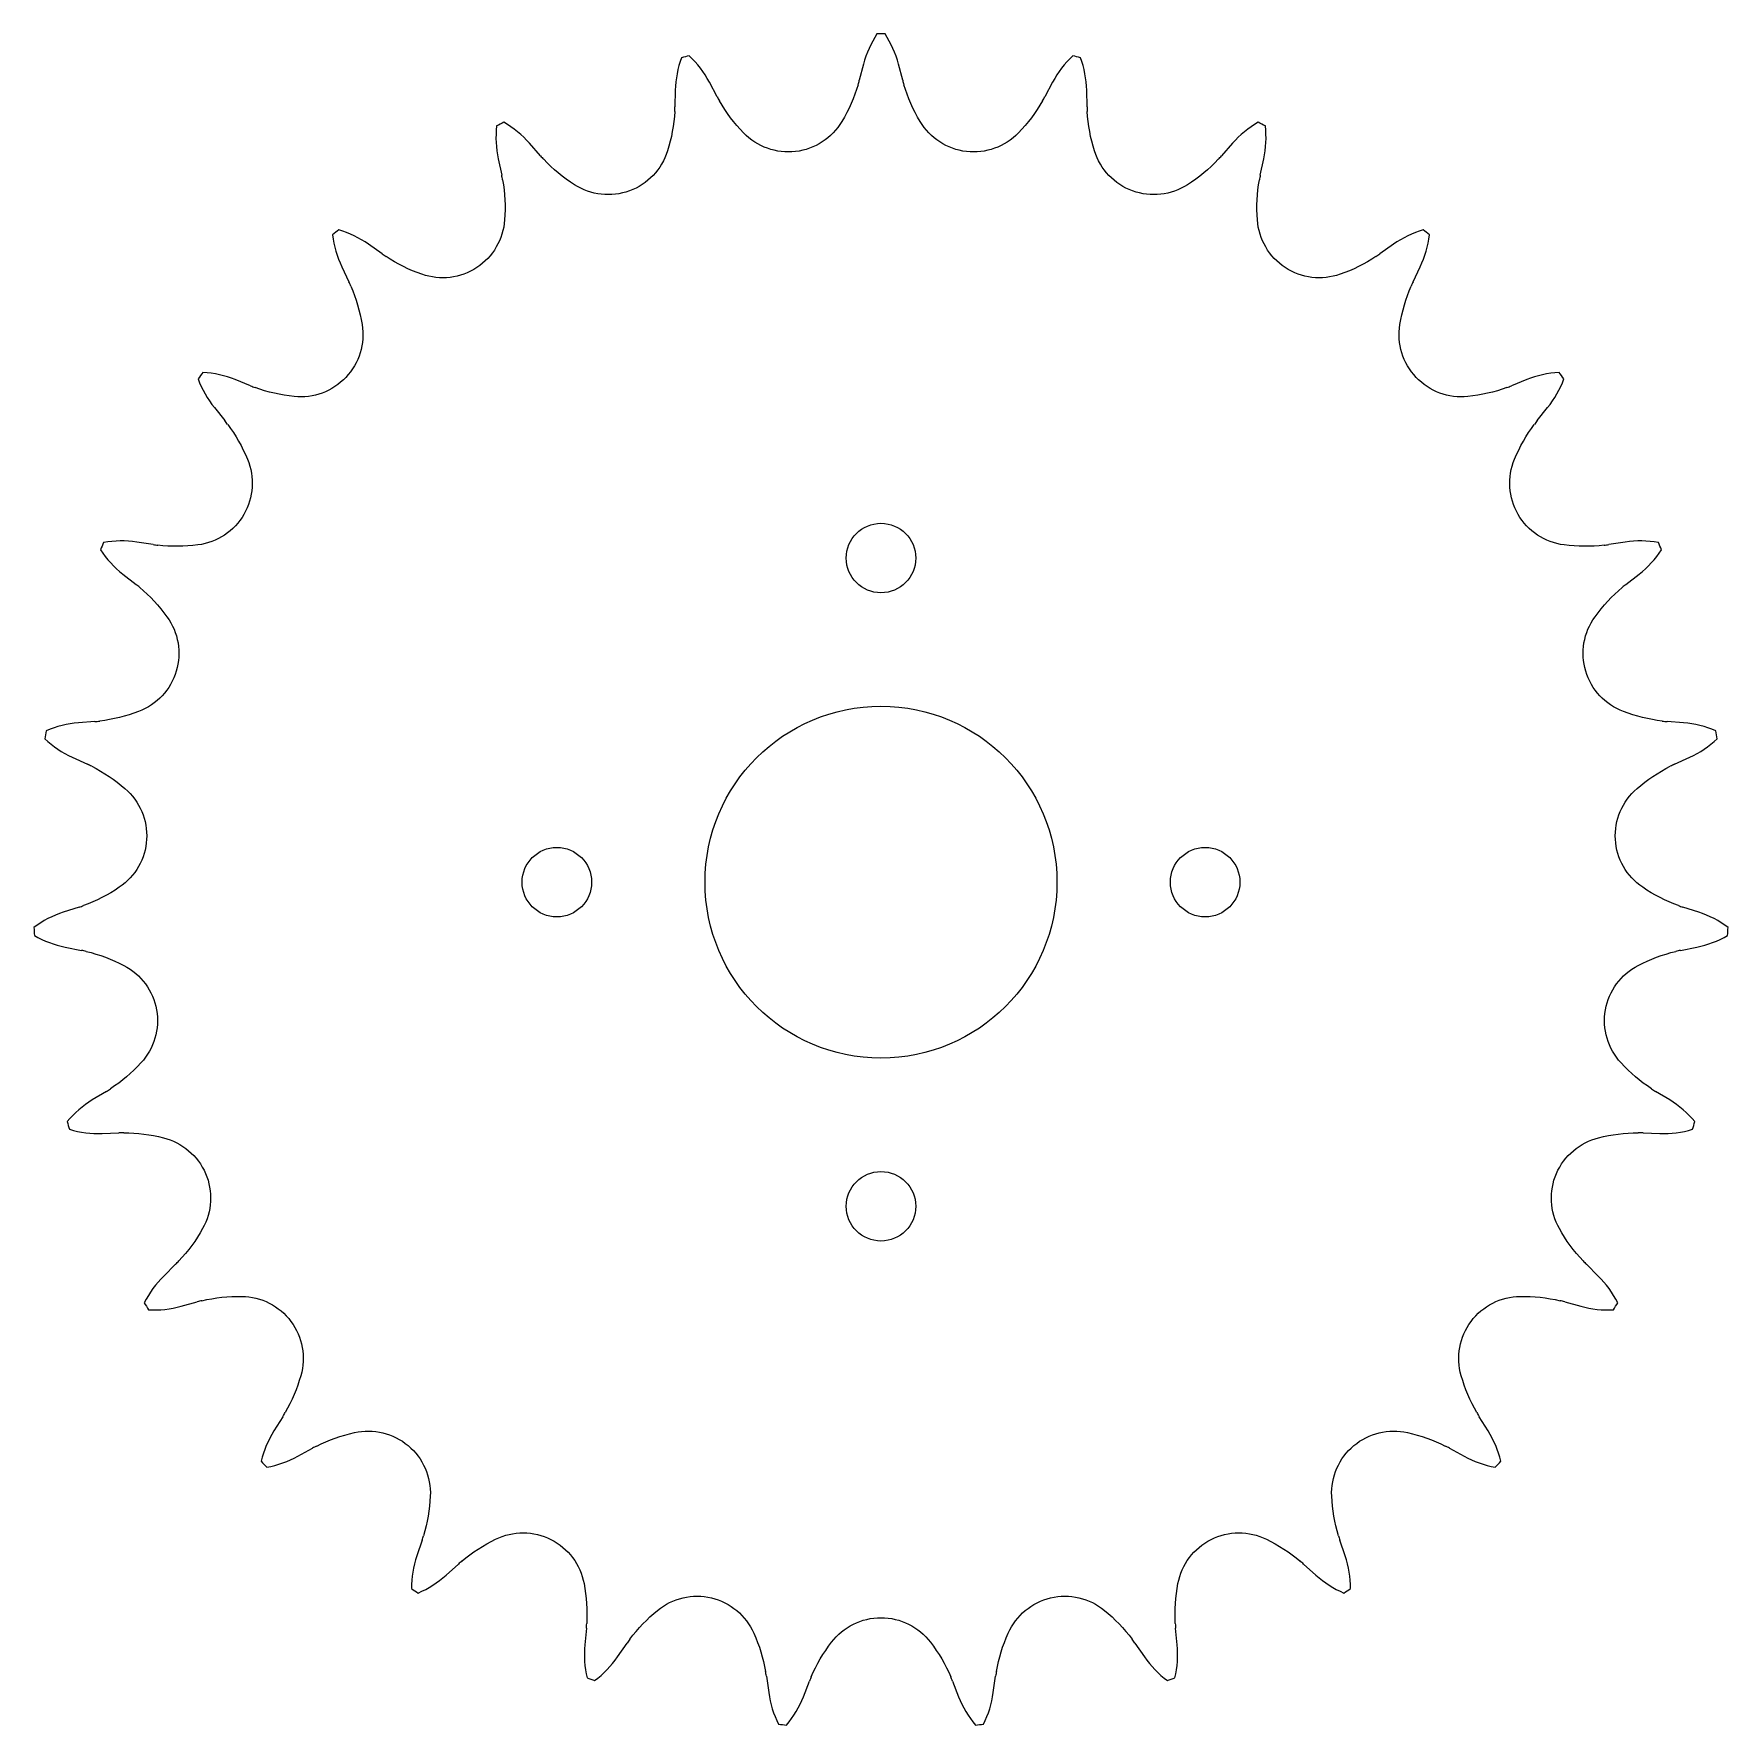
# Model space of a CAD drawing. Header units: inches. Extents: x -2.29 to 2.29, y -0.12 to 4.44.
import ezdxf

# ---------------------------------------------------------------- set-up
doc = ezdxf.new("R2010")
doc.units = ezdxf.units.IN
doc.header["$MEASUREMENT"] = 0

msp = doc.modelspace()

# ---------------------------------------------------------------- linework, layer by layer
for points in [[(0.0585, 4.3184), (0.0472, 4.3618, 0.081675), (0.0109, 4.4434, 0.002379), (-0.0109, 4.4434, 0.081675), (-0.0472, 4.3618), (-0.0585, 4.3184)], [(-0.4423, 4.2735), (-0.4634, 4.3132, 0.081675), (-0.5175, 4.3842, 0.002379), (-0.5387, 4.3792, 0.081675), (-0.5552, 4.2914), (-0.5562, 4.2465)], [(0.5562, 4.2465), (0.5552, 4.2914, 0.081675), (0.5387, 4.3792, 0.002379), (0.5175, 4.3842, 0.081675), (0.4634, 4.3132), (0.4423, 4.2735)], [(-0.062, 4.306, -0.062152), (-0.1056, 4.2071, -0.496163), (-0.3708, 4.1761, -0.062152), (-0.4361, 4.2623)], [(0.4361, 4.2623, -0.062152), (0.3708, 4.1761, -0.496163), (0.1056, 4.2071, -0.062152), (0.062, 4.306)], [(-0.5568, 4.2337, -0.062152), (-0.5764, 4.1274, -0.496163), (-0.8273, 4.0361, -0.062152), (-0.9106, 4.1049)], [(0.9106, 4.1049, -0.062152), (0.8273, 4.0361, -0.496163), (0.5764, 4.1274, -0.062152), (0.5568, 4.2337)], [(-0.9193, 4.1143), (-0.949, 4.1481, 0.081675), (-1.018, 4.2047, 0.002379), (-1.0375, 4.195, 0.081675), (-1.0333, 4.1058), (-1.0239, 4.0618)], [(1.0239, 4.0618), (1.0333, 4.1058, 0.081675), (1.0375, 4.195, 0.002379), (1.018, 4.2047, 0.081675), (0.949, 4.1481), (0.9193, 4.1143)], [(-1.0215, 4.0492, -0.062152), (-1.0161, 3.9413, -0.496163), (-1.2392, 3.7945, -0.062152), (-1.3361, 3.8423)], [(1.3361, 3.8423, -0.062152), (1.2392, 3.7945, -0.496163), (1.0161, 3.9413, -0.062152), (1.0215, 4.0492)], [(-1.3468, 3.8495), (-1.3834, 3.8755, 0.081675), (-1.4636, 3.9147, 0.002379), (-1.4803, 3.9007, 0.081675), (-1.4557, 3.8148), (-1.4364, 3.7743)], [(1.4364, 3.7743), (1.4557, 3.8148, 0.081675), (1.4803, 3.9007, 0.002379), (1.4636, 3.9147, 0.081675), (1.3834, 3.8755), (1.3468, 3.8495)], [(-1.4311, 3.7625, -0.062152), (-1.401, 3.6587, -0.496163), (-1.5842, 3.4645, -0.062152), (-1.6896, 3.4886)], [(1.6896, 3.4886, -0.062152), (1.5842, 3.4645, -0.496163), (1.401, 3.6587, -0.062152), (1.4311, 3.7625)], [(-1.7016, 3.4932), (-1.7432, 3.51, 0.081675), (-1.8303, 3.5297, 0.002379), (-1.8433, 3.5122, 0.081675), (-1.7996, 3.4344), (-1.7715, 3.3993)], [(1.7715, 3.3993), (1.7996, 3.4344, 0.081675), (1.8433, 3.5122, 0.002379), (1.8303, 3.5297, 0.081675), (1.7432, 3.51), (1.7016, 3.4932)], [(-1.7636, 3.3891, -0.062152), (-1.7104, 3.2951, -0.496163), (-1.8439, 3.0638, -0.062152), (-1.9519, 3.063)], [(1.9519, 3.063, -0.062152), (1.8439, 3.0638, -0.496163), (1.7104, 3.2951, -0.062152), (1.7636, 3.3891)], [(-1.9647, 3.0647), (-2.0091, 3.0715, 0.081675), (-2.0984, 3.0705, 0.002379), (-2.107, 3.0505, 0.081675), (-2.0465, 2.9848), (-2.011, 2.9572)], [(2.011, 2.9572), (2.0465, 2.9848, 0.081675), (2.107, 3.0505, 0.002379), (2.0984, 3.0705, 0.081675), (2.0091, 3.0715), (1.9647, 3.0647)], [(-2.0011, 2.9491, -0.062152), (-1.9275, 2.8699, -0.496163), (-2.0041, 2.6141, -0.062152), (-2.1091, 2.5883)], [(2.1091, 2.5883, -0.062152), (2.0041, 2.6141, -0.496163), (1.9275, 2.8699, -0.062152), (2.0011, 2.9491)], [(-2.1219, 2.587), (-2.1666, 2.5834, 0.081675), (-2.2533, 2.5618, 0.002379), (-2.2571, 2.5404, 0.081675), (-2.183, 2.4905), (-2.1422, 2.4718)], [(2.1422, 2.4718), (2.183, 2.4905, 0.081675), (2.2571, 2.5404, 0.002379), (2.2533, 2.5618, 0.081675), (2.1666, 2.5834), (2.1219, 2.587)], [(-2.1306, 2.4662, -0.062152), (-2.0408, 2.406, -0.496163), (-2.0563, 2.1395, -0.062152), (-2.1525, 2.0902)], [(2.1525, 2.0902, -0.062152), (2.0563, 2.1395, -0.496163), (2.0408, 2.406, -0.062152), (2.1306, 2.4662)], [(-2.1647, 2.086), (-2.2074, 2.0721, 0.081675), (-2.2867, 2.0312, 0.002379), (-2.2855, 2.0094, 0.081675), (-2.2019, 1.978), (-2.1578, 1.9692)], [(2.1578, 1.9692), (2.2019, 1.978, 0.081675), (2.2855, 2.0094, 0.002379), (2.2867, 2.0312, 0.081675), (2.2074, 2.0721), (2.1647, 2.086)], [(-2.1453, 1.9664, -0.062152), (-2.044, 1.9286, -0.496163), (-1.9977, 1.6656, -0.062152), (-2.0799, 1.5955)], [(2.0799, 1.5955, -0.062152), (1.9977, 1.6656, -0.496163), (2.044, 1.9286, -0.062152), (2.1453, 1.9664)], [(-2.0907, 1.5886), (-2.1291, 1.5653, 0.081675), (-2.1969, 1.5071, 0.002379), (-2.1906, 1.4862, 0.081675), (-2.1021, 1.4749), (-2.0572, 1.4765)], [(2.0572, 1.4765), (2.1021, 1.4749, 0.081675), (2.1906, 1.4862, 0.002379), (2.1969, 1.5071, 0.081675), (2.1291, 1.5653), (2.0907, 1.5886)], [(-2.0443, 1.4767, -0.062152), (-1.9371, 1.4633, -0.496163), (-1.8313, 1.2181, -0.062152), (-1.8952, 1.1309)], [(1.8952, 1.1309, -0.062152), (1.8313, 1.2181, -0.496163), (1.9371, 1.4633, -0.062152), (2.0443, 1.4767)], [(-1.9041, 1.1217), (-1.9361, 1.0901, 0.081675), (-1.9886, 1.0179, 0.002379), (-1.9777, 0.999, 0.081675), (-1.8889, 1.0084), (-1.8456, 1.0203)], [(1.8456, 1.0203), (1.8889, 1.0084, 0.081675), (1.9777, 0.999, 0.002379), (1.9886, 1.0179, 0.081675), (1.9361, 1.0901), (1.9041, 1.1217)], [(-1.8332, 1.0235, -0.062152), (-1.7257, 1.0352, -0.496163), (-1.5663, 0.821, -0.062152), (-1.6083, 0.7214)], [(1.6083, 0.7214, -0.062152), (1.5663, 0.821, -0.496163), (1.7257, 1.0352, -0.062152), (1.8332, 1.0235)], [(-1.6149, 0.7104), (-1.6387, 0.6723, 0.081675), (-1.6731, 0.5899, 0.002379), (-1.6582, 0.574, 0.081675), (-1.5739, 0.6037), (-1.5345, 0.6252)], [(1.5345, 0.6252), (1.5739, 0.6037, 0.081675), (1.6582, 0.574, 0.002379), (1.6731, 0.5899, 0.081675), (1.6387, 0.6723), (1.6149, 0.7104)], [(-1.5232, 0.6312, -0.062152), (-1.4213, 0.6673, -0.496163), (-1.2167, 0.4957, -0.062152), (-1.2347, 0.3891)], [(1.2347, 0.3891, -0.062152), (1.2167, 0.4957, -0.496163), (1.4213, 0.6673, -0.062152), (1.5232, 0.6312)], [(-1.2385, 0.3768), (-1.2529, 0.3343, 0.081675), (-1.2675, 0.2462, 0.002379), (-1.2493, 0.2342, 0.081675), (-1.1741, 0.2825), (-1.1408, 0.3125)], [(-1.131, 0.3209, -0.062152), (-1.0403, 0.3796, -0.496163), (-0.8016, 0.2598, -0.062152), (-0.7945, 0.1519)], [(0.7945, 0.1519, -0.062152), (0.8016, 0.2598, -0.496163), (1.0403, 0.3796, -0.062152), (1.131, 0.3209)], [(1.1408, 0.3125), (1.1741, 0.2825, 0.081675), (1.2493, 0.2342, 0.002379), (1.2675, 0.2462, 0.081675), (1.2529, 0.3343), (1.2385, 0.3768)], [(-0.6779, 0.1095, -0.062152), (-0.6031, 0.1875, -0.496163), (-0.3433, 0.1259, -0.062152), (-0.3115, 0.0226)], [(0.3115, 0.0226, -0.062152), (0.3433, 0.1259, -0.496163), (0.6031, 0.1875, -0.062152), (0.6779, 0.1095)], [(-0.7954, 0.1391), (-0.7996, 0.0944, 0.081675), (-0.7935, 0.0053, 0.002379), (-0.773, -0.0022, 0.081675), (-0.711, 0.0621), (-0.6855, 0.0991)], [(-0.1883, 0.0082, -0.062152), (-0.1335, 0.1014, -0.496163), (0.1335, 0.1014, -0.062152), (0.1883, 0.0082)], [(0.6855, 0.0991), (0.711, 0.0621, 0.081675), (0.773, -0.0022, 0.002379), (0.7935, 0.0053, 0.081675), (0.7996, 0.0944), (0.7954, 0.1391)], [(-0.3094, 0.01), (-0.3032, -0.0345, 0.081675), (-0.2767, -0.1198, 0.002379), (-0.255, -0.1223, 0.081675), (-0.2095, -0.0455), (-0.1932, -0.0036)], [(0.1932, -0.0036), (0.2095, -0.0455, 0.081675), (0.255, -0.1223, 0.002379), (0.2767, -0.1198, 0.081675), (0.3032, -0.0345), (0.3094, 0.01)]]:
    msp.add_lwpolyline(points, format="xyb")
for centre, radius in [((0, 3.0284), 0.0938), ((0, 2.1534), 0.475), ((-0.875, 2.1534), 0.0938), ((0.875, 2.1534), 0.0938), ((0, 1.2784), 0.0938)]:
    msp.add_circle(centre, radius)
for centre, major_axis, start_param, end_param in [((-0.5071, 4.4291), (-0.4629, -0.0209), 2.816184, 2.844798), ((0.5071, 4.4291), (0.4629, -0.0209), 3.438387, 3.467002), ((-0.0314, 4.4847), (0.4553, 0.0864), 3.438387, 3.467002), ((0.0314, 4.4847), (-0.4553, 0.0864), 2.816184, 2.844798), ((-1.0182, 4.2508), (-0.4456, -0.1271), 2.816184, 2.844798), ((1.0182, 4.2508), (0.4456, -0.1271), 3.438387, 3.467002), ((-0.5682, 4.4146), (0.4231, 0.1891), 3.438387, 3.467002), ((0.5682, 4.4146), (-0.4231, 0.1891), 2.816184, 2.844798), ((-1.4745, 3.9595), (-0.4043, -0.2264), 2.816184, 2.844798), ((1.4745, 3.9595), (0.4043, -0.2264), 3.438387, 3.467002), ((-1.0743, 4.2227), (0.3681, 0.2816), 3.438387, 3.467002), ((1.0743, 4.2227), (-0.3681, 0.2816), 2.816184, 2.844798), ((-1.8512, 3.5707), (-0.3412, -0.3136), 2.816184, 2.844798), ((1.8512, 3.5707), (0.3412, -0.3136), 3.438387, 3.467002), ((-1.5225, 3.9191), (0.2932, 0.3588), 3.438387, 3.467002), ((1.5225, 3.9191), (-0.2932, 0.3588), 2.816184, 2.844798), ((-2.1282, 3.1056), (-0.2597, -0.3838), 2.816184, 2.844798), ((2.1282, 3.1056), (0.2597, -0.3838), 3.438387, 3.467002), ((-1.8887, 3.5204), (0.2025, 0.4168), 3.438387, 3.467002), ((1.8887, 3.5204), (-0.2025, 0.4168), 2.816184, 2.844798), ((-2.2904, 2.5892), (-0.1642, -0.4333), 2.816184, 2.844798), ((2.2904, 2.5892), (0.1642, -0.4333), 3.438387, 3.467002), ((-2.153, 3.048), (0.101, 0.4523), 3.438387, 3.467002), ((2.153, 3.048), (-0.101, 0.4523), 2.816184, 2.844798), ((-2.3291, 2.0492), (-0.0598, -0.4595), 2.816184, 2.844798), ((2.3291, 2.0492), (0.0598, -0.4595), 3.438387, 3.467002), ((-2.3013, 2.5274), (-0.0061, 0.4634), 3.438387, 3.467002), ((2.3013, 2.5274), (0.0061, 0.4634), 2.816184, 2.844798), ((-2.2423, 1.5149), (0.0478, -0.4609), 2.816184, 2.844798), ((2.2423, 1.5149), (-0.0478, -0.4609), 3.438387, 3.467002), ((-2.3255, 1.9866), (-0.1127, 0.4495), 3.438387, 3.467002), ((2.3255, 1.9866), (0.1127, 0.4495), 2.816184, 2.844798), ((-2.0346, 1.015), (0.1528, -0.4375), 2.816184, 2.844798), ((2.0346, 1.015), (-0.1528, -0.4375), 3.438387, 3.467002), ((-2.2243, 1.4548), (-0.2134, 0.4114), 3.438387, 3.467002), ((2.2243, 1.4548), (0.2134, 0.4114), 2.816184, 2.844798), ((-1.7172, 0.5765), (0.2496, -0.3905), 2.816184, 2.844798), ((1.7172, 0.5765), (-0.2496, -0.3905), 3.438387, 3.467002), ((-2.0032, 0.9607), (-0.3025, 0.3511), 3.438387, 3.467002), ((2.0032, 0.9607), (0.3025, 0.3511), 2.816184, 2.844798), ((-1.3073, 0.2229), (0.3329, -0.3224), 2.816184, 2.844798), ((1.3073, 0.2229), (-0.3329, -0.3224), 3.438387, 3.467002), ((-1.6742, 0.5308), (-0.3753, 0.2718), 3.438387, 3.467002), ((1.6742, 0.5308), (0.3753, 0.2718), 2.816184, 2.844798), ((-0.8268, -0.0265), (0.3983, -0.2369), 2.816184, 2.844798), ((0.8268, -0.0265), (-0.3983, -0.2369), 3.438387, 3.467002), ((-1.2548, 0.1885), (-0.4279, 0.178), 3.438387, 3.467002), ((1.2548, 0.1885), (0.4279, 0.178), 2.816184, 2.844798), ((-0.3018, -0.1584), (0.4422, -0.1387), 2.816184, 2.844798), ((0.3018, -0.1584), (-0.4422, -0.1387), 3.438387, 3.467002), ((-0.7679, -0.0479), (-0.4574, 0.0745), 3.438387, 3.467002), ((0.2395, -0.1657), (0.4622, -0.033), 2.816184, 2.844798), ((-0.2395, -0.1657), (-0.4622, -0.033), 3.438387, 3.467002), ((0.7679, -0.0479), (0.4574, 0.0745), 2.816184, 2.844798)]:
    msp.add_ellipse(centre, major_axis=major_axis, ratio=0.965564, start_param=start_param, end_param=end_param)

doc.saveas('drawing.dxf')
